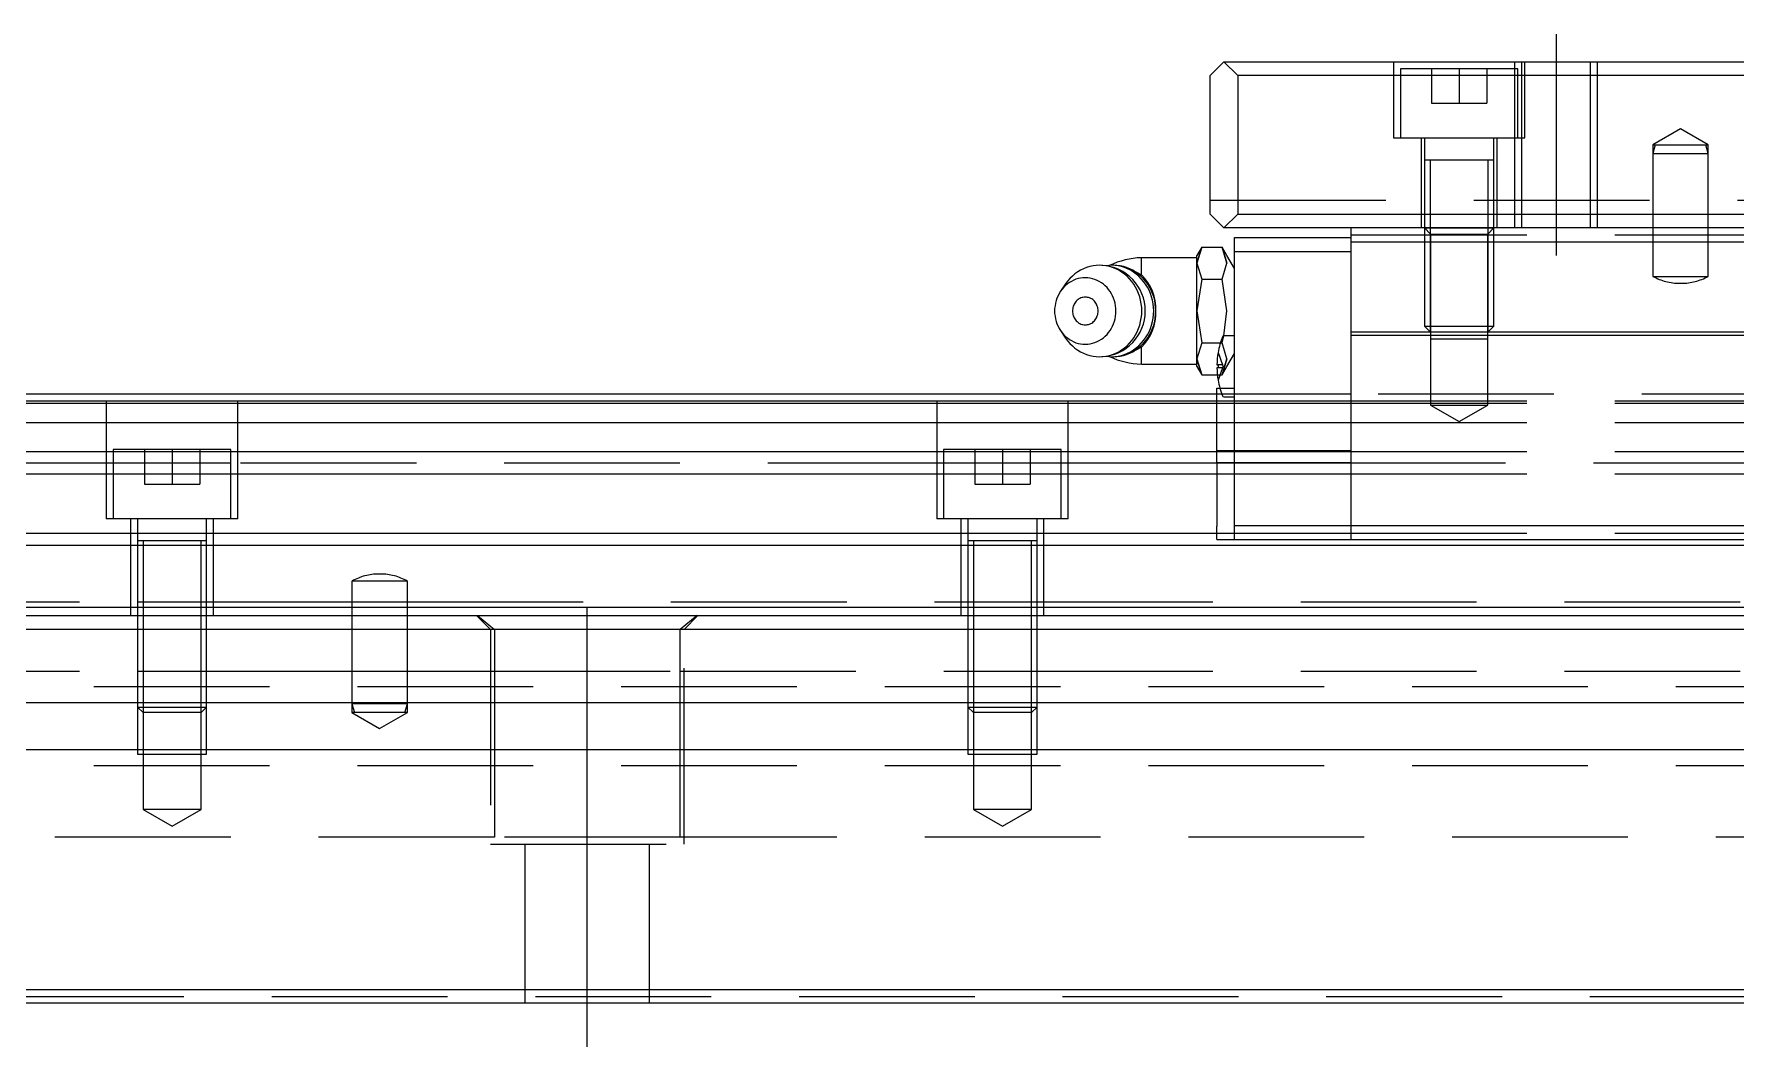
# Model space of a CAD drawing. Extents: x -10 to 1021, y -306 to 120.
# Drawn here: x 250 to 373, y -280.1 to -207 of the extents above; entities that cross this region are included whole.
import ezdxf

# ---------------------------------------------------------------- set-up
doc = ezdxf.new("R2010")
doc.units = 0
doc.linetypes.add('CENTER', pattern=[50.8, 31.75, -6.35, 6.35, -6.35])
doc.linetypes.add('DASHED', pattern=[19.05, 12.7, -6.35])
doc.layers.get('0').update_dxf_attribs({"linetype": 'CONTINUOUS'})
doc.layers.add('CENTER', color=1, linetype='CENTER')

msp = doc.modelspace()

# ---------------------------------------------------------------- linework, layer by layer
at = {"color": 7, "linetype": 'CONTINUOUS'}
for p, q in [((336, -208.97), (335, -209.97)), ((337, -209.97), (336, -208.97)), ((336, -208.97), (484, -208.97)), ((335, -219.97), (335, -209.97)), ((483, -209.97), (337, -209.97)), ((337, -209.97), (337, -219.97)), ((335, -219.97), (336, -220.97)), ((336, -220.97), (337, -219.97)), ((337, -219.97), (483, -219.97)), ((484, -220.97), (336, -220.97)), ((345.2, -221.97), (345.2, -220.97)), ((334.4, -222.35), (334.04, -222.97)), ((334.4, -222.35), (334.04, -223.51)), ((334.4, -222.35), (334.4, -222.35)), ((334.4, -222.35), (335.87, -222.35)), ((336.22, -222.97), (335.87, -222.35)), ((336.22, -223.51), (335.87, -222.35)), ((336.77, -221.67), (345.2, -221.67)), ((336.77, -222.67), (336.77, -221.67)), ((345.2, -228.47), (345.2, -221.97)), ((345.2, -221.97), (392.8, -221.97)), ((326.31, -223.76), (326.08, -223.83)), ((326.55, -223.71), (326.31, -223.76)), ((326.78, -223.68), (326.55, -223.71)), ((327.02, -223.67), (326.78, -223.68)), ((327.26, -223.68), (327.02, -223.67)), ((327.5, -223.71), (327.26, -223.68)), ((327.88, -223.67), (327.47, -223.7)), ((327.73, -223.76), (327.5, -223.71)), ((327.96, -223.83), (327.73, -223.76)), ((328.12, -223.68), (327.88, -223.67)), ((328.03, -223.67), (327.88, -223.67)), ((328.27, -223.68), (328.03, -223.67)), ((328.36, -223.71), (328.12, -223.68)), ((328.51, -223.71), (328.27, -223.68)), ((328.59, -223.76), (328.36, -223.71)), ((328.74, -223.76), (328.51, -223.71)), ((328.82, -223.83), (328.59, -223.76)), ((328.97, -223.83), (328.74, -223.76)), ((334.04, -223.12), (330.04, -223.12)), ((330.04, -224.36), (330.04, -223.12)), ((334.04, -223.51), (334.04, -222.97)), ((334.04, -226.97), (334.04, -223.51)), ((334.04, -223.51), (334.4, -224.66)), ((335.87, -224.66), (336.22, -223.51)), ((336.77, -223.91), (336.22, -222.97)), ((336.77, -222.67), (345.2, -222.67)), ((336.77, -242.47), (336.77, -222.67)), ((324.56, -225.01), (324.2, -225.55)), ((324.71, -224.81), (324.56, -225.01)), ((324.69, -225.02), (324.56, -225.13)), ((324.84, -224.92), (324.69, -225.02)), ((324.88, -224.62), (324.71, -224.81)), ((324.99, -224.83), (324.84, -224.92)), ((325.05, -224.45), (324.88, -224.62)), ((325.15, -224.75), (324.99, -224.83)), ((325.24, -224.29), (325.05, -224.45)), ((325.31, -224.68), (325.15, -224.75)), ((325.44, -224.15), (325.24, -224.29)), ((325.48, -224.63), (325.31, -224.68)), ((325.64, -224.02), (325.44, -224.15)), ((325.65, -224.6), (325.48, -224.63)), ((325.86, -223.92), (325.64, -224.02)), ((325.82, -224.58), (325.65, -224.6)), ((326, -224.57), (325.82, -224.58)), ((326.08, -223.83), (325.86, -223.92)), ((326.17, -224.58), (326, -224.57)), ((326.34, -224.6), (326.17, -224.58)), ((326.51, -224.64), (326.34, -224.6)), ((326.68, -224.69), (326.51, -224.64)), ((326.84, -224.76), (326.68, -224.69)), ((327, -224.84), (326.84, -224.76)), ((327.15, -224.93), (327, -224.84)), ((327.29, -225.03), (327.15, -224.93)), ((327.43, -225.15), (327.29, -225.03)), ((328.19, -223.92), (327.96, -223.83)), ((328.4, -224.03), (328.19, -223.92)), ((328.61, -224.16), (328.4, -224.03)), ((328.81, -224.3), (328.61, -224.16)), ((329, -224.46), (328.81, -224.3)), ((329.04, -223.92), (328.82, -223.83)), ((329.2, -223.92), (328.97, -223.83)), ((329.17, -224.64), (329, -224.46)), ((329.26, -224.03), (329.04, -223.92)), ((329.34, -224.83), (329.17, -224.64)), ((329.42, -224.03), (329.2, -223.92)), ((329.47, -224.16), (329.26, -224.03)), ((329.28, -223.96), (330.04, -224.36)), ((329.49, -225.03), (329.34, -224.83)), ((329.62, -224.16), (329.42, -224.03)), ((329.67, -224.3), (329.47, -224.16)), ((329.62, -225.25), (329.49, -225.03)), ((329.82, -224.3), (329.62, -224.16)), ((329.86, -224.46), (329.67, -224.3)), ((330.01, -224.46), (329.82, -224.3)), ((330.03, -224.64), (329.86, -224.46)), ((330.19, -224.64), (330.01, -224.46)), ((330.2, -224.83), (330.03, -224.64)), ((330.35, -224.83), (330.19, -224.64)), ((330.34, -225.03), (330.2, -224.83)), ((330.48, -225.25), (330.34, -225.03)), ((330.5, -225.03), (330.35, -224.83)), ((330.63, -225.25), (330.5, -225.03)), ((334.4, -224.66), (334.04, -226.97)), ((334.4, -224.66), (335.87, -224.66)), ((336.22, -226.97), (335.87, -224.66)), ((323.88, -226.22), (323.83, -226.4)), ((323.94, -226.04), (323.88, -226.22)), ((324.02, -225.87), (323.94, -226.04)), ((324.1, -225.7), (324.02, -225.87)), ((324.2, -225.55), (324.1, -225.7)), ((324.31, -225.4), (324.2, -225.55)), ((324.43, -225.26), (324.31, -225.4)), ((324.56, -225.13), (324.43, -225.26)), ((325.33, -226.26), (325.28, -226.33)), ((325.39, -226.2), (325.33, -226.26)), ((325.46, -226.15), (325.39, -226.2)), ((325.52, -226.1), (325.46, -226.15)), ((325.59, -226.06), (325.52, -226.1)), ((325.67, -226.03), (325.59, -226.06)), ((325.75, -226), (325.67, -226.03)), ((325.82, -225.99), (325.75, -226)), ((325.9, -225.97), (325.82, -225.99)), ((325.99, -225.97), (325.9, -225.97)), ((326.07, -225.97), (325.99, -225.97)), ((326.15, -225.99), (326.07, -225.97)), ((326.22, -226), (326.15, -225.99)), ((326.3, -226.03), (326.22, -226)), ((326.38, -226.06), (326.3, -226.03)), ((326.45, -226.1), (326.38, -226.06)), ((326.52, -226.15), (326.45, -226.1)), ((326.58, -226.2), (326.52, -226.15)), ((326.64, -226.26), (326.58, -226.2)), ((326.69, -226.33), (326.64, -226.26)), ((327.56, -225.28), (327.43, -225.15)), ((327.67, -225.42), (327.56, -225.28)), ((327.78, -225.56), (327.67, -225.42)), ((327.88, -225.72), (327.78, -225.56)), ((327.96, -225.88), (327.88, -225.72)), ((328.03, -226.05), (327.96, -225.88)), ((328.09, -226.23), (328.03, -226.05)), ((328.14, -226.41), (328.09, -226.23)), ((329.74, -225.47), (329.62, -225.25)), ((329.84, -225.71), (329.74, -225.47)), ((329.92, -225.95), (329.84, -225.71)), ((329.98, -226.2), (329.92, -225.95)), ((330.03, -226.45), (329.98, -226.2)), ((330.59, -225.47), (330.48, -225.25)), ((330.69, -225.71), (330.59, -225.47)), ((330.75, -225.47), (330.63, -225.25)), ((330.78, -225.95), (330.69, -225.71)), ((330.85, -225.71), (330.75, -225.47)), ((330.84, -226.2), (330.78, -225.95)), ((330.89, -226.45), (330.84, -226.2)), ((330.93, -225.95), (330.85, -225.71)), ((331, -226.2), (330.93, -225.95)), ((331.04, -226.45), (331, -226.2)), ((323.8, -226.59), (323.77, -226.78)), ((323.77, -226.78), (323.77, -226.97)), ((323.77, -226.97), (323.77, -227.16)), ((323.77, -227.16), (323.8, -227.35)), ((323.83, -226.4), (323.8, -226.59)), ((323.8, -227.35), (323.83, -227.54)), ((325.08, -226.8), (325.06, -226.88)), ((325.06, -226.88), (325.06, -226.97)), ((325.06, -226.97), (325.06, -227.06)), ((325.06, -227.06), (325.08, -227.14)), ((325.09, -226.71), (325.08, -226.8)), ((325.08, -227.14), (325.09, -227.23)), ((325.12, -226.63), (325.09, -226.71)), ((325.09, -227.23), (325.12, -227.31)), ((325.15, -226.55), (325.12, -226.63)), ((325.12, -227.31), (325.15, -227.39)), ((325.19, -226.47), (325.15, -226.55)), ((325.15, -227.39), (325.19, -227.47)), ((325.23, -226.4), (325.19, -226.47)), ((325.19, -227.47), (325.23, -227.54)), ((325.28, -226.33), (325.23, -226.4)), ((326.74, -226.4), (326.69, -226.33)), ((326.79, -226.47), (326.74, -226.4)), ((326.74, -227.54), (326.79, -227.47)), ((326.82, -226.55), (326.79, -226.47)), ((326.79, -227.47), (326.82, -227.39)), ((326.85, -226.63), (326.82, -226.55)), ((326.82, -227.39), (326.85, -227.31)), ((326.88, -226.71), (326.85, -226.63)), ((326.85, -227.31), (326.88, -227.23)), ((326.9, -226.8), (326.88, -226.71)), ((326.88, -227.23), (326.9, -227.14)), ((326.91, -226.88), (326.9, -226.8)), ((326.9, -227.14), (326.91, -227.06)), ((326.91, -226.97), (326.91, -226.88)), ((326.91, -227.06), (326.91, -226.97)), ((328.18, -226.6), (328.14, -226.41)), ((328.14, -227.53), (328.18, -227.34)), ((328.2, -226.78), (328.18, -226.6)), ((328.18, -227.34), (328.2, -227.16)), ((328.2, -226.97), (328.2, -226.78)), ((328.2, -227.16), (328.2, -226.97)), ((329.98, -227.74), (330.03, -227.49)), ((330.06, -226.71), (330.03, -226.45)), ((330.03, -227.49), (330.06, -227.23)), ((330.07, -226.97), (330.06, -226.71)), ((330.06, -227.23), (330.07, -226.97)), ((330.84, -227.74), (330.89, -227.49)), ((330.92, -226.71), (330.89, -226.45)), ((330.89, -227.49), (330.92, -227.23)), ((330.93, -226.97), (330.92, -226.71)), ((330.92, -227.23), (330.93, -226.97)), ((331, -227.74), (331.04, -227.49)), ((331.07, -226.71), (331.04, -226.45)), ((331.04, -227.49), (331.07, -227.23)), ((331.08, -226.97), (331.07, -226.71)), ((331.07, -227.23), (331.08, -226.97)), ((334.04, -230.43), (334.04, -226.97)), ((334.04, -226.97), (334.4, -229.28)), ((336, -228.77), (336.22, -226.97)), ((323.83, -227.54), (323.88, -227.72)), ((323.88, -227.72), (323.94, -227.9)), ((323.94, -227.9), (324.02, -228.07)), ((324.02, -228.07), (324.1, -228.24)), ((324.1, -228.24), (324.2, -228.39)), ((324.2, -228.39), (324.31, -228.54)), ((324.2, -228.39), (324.56, -228.93)), ((324.31, -228.54), (324.43, -228.68)), ((324.43, -228.68), (324.56, -228.81)), ((325.23, -227.54), (325.28, -227.61)), ((325.28, -227.61), (325.33, -227.68)), ((325.33, -227.68), (325.39, -227.74)), ((325.39, -227.74), (325.46, -227.79)), ((325.46, -227.79), (325.52, -227.84)), ((325.52, -227.84), (325.59, -227.88)), ((325.59, -227.88), (325.67, -227.91)), ((325.67, -227.91), (325.75, -227.94)), ((325.75, -227.94), (325.82, -227.95)), ((325.82, -227.95), (325.9, -227.97)), ((325.9, -227.97), (325.99, -227.97)), ((325.99, -227.97), (326.07, -227.97)), ((326.07, -227.97), (326.15, -227.95)), ((326.15, -227.95), (326.22, -227.94)), ((326.22, -227.94), (326.3, -227.91)), ((326.3, -227.91), (326.38, -227.88)), ((326.38, -227.88), (326.45, -227.84)), ((326.45, -227.84), (326.52, -227.79)), ((326.52, -227.79), (326.58, -227.74)), ((326.58, -227.74), (326.64, -227.68)), ((326.64, -227.68), (326.69, -227.61)), ((326.69, -227.61), (326.74, -227.54)), ((327.43, -228.79), (327.56, -228.66)), ((327.56, -228.66), (327.67, -228.52)), ((327.67, -228.52), (327.78, -228.38)), ((327.78, -228.38), (327.88, -228.22)), ((327.88, -228.22), (327.96, -228.06)), ((327.96, -228.06), (328.03, -227.89)), ((328.03, -227.89), (328.09, -227.71)), ((328.09, -227.71), (328.14, -227.53)), ((329.49, -228.91), (329.62, -228.69)), ((329.62, -228.69), (329.74, -228.47)), ((329.74, -228.47), (329.84, -228.23)), ((329.84, -228.23), (329.92, -227.99)), ((329.92, -227.99), (329.98, -227.74)), ((330.34, -228.91), (330.48, -228.69)), ((330.48, -228.69), (330.59, -228.47)), ((330.5, -228.91), (330.63, -228.69)), ((330.59, -228.47), (330.69, -228.23)), ((330.63, -228.69), (330.75, -228.47)), ((330.69, -228.23), (330.78, -227.99)), ((330.75, -228.47), (330.85, -228.23)), ((330.78, -227.99), (330.84, -227.74)), ((330.85, -228.23), (330.93, -227.99)), ((330.93, -227.99), (331, -227.74)), ((345.2, -228.47), (392.8, -228.47)), ((345.2, -228.72), (345.2, -228.47)), ((345.2, -242.47), (345.2, -228.72)), ((345.2, -228.72), (392.8, -228.72)), ((324.56, -228.81), (324.69, -228.92)), ((324.56, -228.93), (324.71, -229.13)), ((324.69, -228.92), (324.84, -229.02)), ((324.71, -229.13), (324.88, -229.32)), ((324.84, -229.02), (324.99, -229.11)), ((324.88, -229.32), (325.05, -229.49)), ((324.99, -229.11), (325.15, -229.19)), ((325.05, -229.49), (325.24, -229.65)), ((325.15, -229.19), (325.31, -229.26)), ((325.24, -229.65), (325.44, -229.79)), ((325.31, -229.26), (325.48, -229.31)), ((325.44, -229.79), (325.64, -229.92)), ((325.48, -229.31), (325.65, -229.34)), ((325.64, -229.92), (325.86, -230.02)), ((325.65, -229.34), (325.82, -229.36)), ((325.82, -229.36), (326, -229.37)), ((326, -229.37), (326.17, -229.36)), ((326.17, -229.36), (326.34, -229.34)), ((326.34, -229.34), (326.51, -229.3)), ((326.51, -229.3), (326.68, -229.25)), ((326.68, -229.25), (326.84, -229.18)), ((326.84, -229.18), (327, -229.1)), ((327, -229.1), (327.15, -229.01)), ((327.15, -229.01), (327.29, -228.91)), ((327.29, -228.91), (327.43, -228.79)), ((328.19, -230.02), (328.4, -229.91)), ((328.4, -229.91), (328.61, -229.78)), ((328.61, -229.78), (328.81, -229.64)), ((328.81, -229.64), (329, -229.48)), ((329, -229.48), (329.17, -229.3)), ((329.04, -230.02), (329.26, -229.91)), ((329.17, -229.3), (329.34, -229.11)), ((329.2, -230.02), (329.42, -229.91)), ((329.26, -229.91), (329.47, -229.78)), ((330.04, -229.58), (329.28, -229.98)), ((329.34, -229.11), (329.49, -228.91)), ((329.42, -229.91), (329.62, -229.78)), ((329.47, -229.78), (329.67, -229.64)), ((329.62, -229.78), (329.82, -229.64)), ((329.67, -229.64), (329.86, -229.48)), ((329.82, -229.64), (330.01, -229.48)), ((329.86, -229.48), (330.03, -229.3)), ((330.01, -229.48), (330.19, -229.3)), ((330.03, -229.3), (330.2, -229.11)), ((330.04, -230.82), (330.04, -229.58)), ((330.19, -229.3), (330.35, -229.11)), ((330.2, -229.11), (330.34, -228.91)), ((330.35, -229.11), (330.5, -228.91)), ((334.4, -229.28), (334.04, -230.43)), ((334.4, -229.28), (335.74, -229.28)), ((336.77, -228.77), (335.99, -228.77)), ((325.86, -230.02), (326.08, -230.11)), ((326.08, -230.11), (326.31, -230.18)), ((326.31, -230.18), (326.55, -230.23)), ((326.55, -230.23), (326.78, -230.26)), ((326.78, -230.26), (327.02, -230.27)), ((327.02, -230.27), (327.26, -230.26)), ((327.26, -230.26), (327.5, -230.23)), ((327.47, -230.24), (327.88, -230.27)), ((327.5, -230.23), (327.73, -230.18)), ((327.73, -230.18), (327.96, -230.11)), ((327.88, -230.27), (328.12, -230.26)), ((327.88, -230.27), (328.03, -230.27)), ((327.96, -230.11), (328.19, -230.02)), ((328.03, -230.27), (328.27, -230.26)), ((328.12, -230.26), (328.36, -230.23)), ((328.27, -230.26), (328.51, -230.23)), ((328.36, -230.23), (328.59, -230.18)), ((328.51, -230.23), (328.74, -230.18)), ((328.59, -230.18), (328.82, -230.11)), ((328.74, -230.18), (328.97, -230.11)), ((328.82, -230.11), (329.04, -230.02)), ((328.97, -230.11), (329.2, -230.02)), ((330.04, -230.82), (334.04, -230.82)), ((334.04, -230.97), (334.04, -230.43)), ((334.04, -230.43), (334.4, -231.59)), ((334.04, -230.97), (334.4, -231.59)), ((335.5, -230.87), (335.58, -230.87)), ((335.58, -231.07), (335.5, -231.07)), ((335.58, -230.87), (335.58, -231.07)), ((334.4, -231.59), (334.4, -231.59)), ((334.4, -231.59), (335.53, -231.59)), ((0, -233.47), (335.5, -233.47)), ((0, -233.63), (335.5, -233.63)), ((335.5, -232.97), (28, -232.97)), ((335.5, -232.54), (335.71, -232.54)), ((335.5, -235.14), (335.5, -232.54)), ((335.99, -233.17), (336.77, -233.17)), ((0, -235.03), (335.5, -235.03)), ((335.5, -237.05), (335.5, -235.14)), ((0, -237.11), (335.5, -237.11)), ((335.5, -237.9), (335.5, -237.05)), ((335.5, -237.05), (336.77, -237.05)), ((335.5, -237.9), (335.5, -242.51)), ((335.5, -237.9), (336.77, -237.9)), ((0, -238.73), (335.5, -238.73)), ((0, -243.02), (335.5, -243.02)), ((335.5, -243.47), (335.5, -242.51)), ((335.5, -243.47), (336.77, -243.47)), ((336.77, -242.47), (345.2, -242.47)), ((336.77, -243.47), (336.77, -242.47)), ((336.77, -243.47), (345.2, -243.47)), ((345.2, -243.47), (345.2, -242.47)), ((345.2, -242.47), (392.8, -242.47)), ((345.2, -243.47), (392.8, -243.47)), ((0, -243.87), (820, -243.87)), ((262.5, -243.57), (257.5, -243.57)), ((322.5, -243.57), (317.5, -243.57)), ((0, -248.37), (820, -248.37)), ((1, -248.97), (819, -248.97)), ((818, -249.97), (2, -249.97)), ((818, -255.27), (2, -255.27)), ((818, -258.67), (2, -258.67)), ((2, -275.97), (818, -275.97)), ((819, -276.97), (1, -276.97))]:
    msp.add_line(p, q, dxfattribs=at)
at = {"color": 3, "linetype": 'DASHED'}
for p, q in [((348.25, -208.97), (348.25, -214.47)), ((357, -208.97), (357, -209.47)), ((357.5, -208.97), (357.5, -220.97)), ((357.75, -214.47), (357.75, -208.97)), ((362.5, -220.97), (362.5, -208.97)), ((363, -220.97), (363, -208.97)), ((348.75, -209.47), (348.75, -214.47)), ((357.25, -209.47), (348.75, -209.47)), ((351, -209.47), (351, -211.97)), ((353, -209.47), (353, -211.97)), ((355, -209.47), (355, -211.97)), ((357, -209.47), (357, -214.47)), ((357.25, -214.47), (357.25, -209.47)), ((351, -211.97), (353, -211.97)), ((353, -211.97), (355, -211.97)), ((369, -213.82), (367, -214.97)), ((371, -214.97), (369, -213.82)), ((348.25, -214.47), (357.75, -214.47)), ((350.25, -214.47), (350.25, -220.97)), ((350.5, -214.47), (350.5, -216.07)), ((355.5, -216.07), (355.5, -214.47)), ((355.75, -220.97), (355.75, -214.47)), ((357, -214.47), (357, -220.97)), ((367, -214.97), (367, -215.6)), ((367.17, -214.97), (367, -215.6)), ((367, -214.97), (369, -214.97)), ((369, -214.97), (371, -214.97)), ((371, -215.6), (370.83, -214.97)), ((371, -215.6), (371, -214.97)), ((350.5, -216.07), (350.5, -220.97)), ((350.5, -216.07), (350.5, -216.07)), ((350.5, -216.07), (350.5, -216.08)), ((355.5, -216.07), (350.5, -216.07)), ((355.5, -216.07), (350.5, -216.07)), ((355.5, -216.07), (350.5, -216.07)), ((355.5, -216.07), (350.5, -216.07)), ((350.9, -216.07), (350.9, -220.97)), ((355.1, -220.97), (355.1, -216.07)), ((355.5, -216.07), (355.5, -216.07)), ((355.5, -220.97), (355.5, -216.07)), ((355.5, -216.08), (355.5, -216.07)), ((367, -215.6), (367, -220.97)), ((367, -215.6), (371, -215.6)), ((371, -220.97), (371, -215.6)), ((335, -218.97), (485, -218.97)), ((350.5, -220.97), (350.94, -221.41)), ((350.5, -220.97), (350.5, -228.07)), ((350.5, -220.97), (355.5, -220.97)), ((350.9, -220.97), (350.9, -228.47)), ((355.06, -221.41), (355.5, -220.97)), ((355.1, -228.47), (355.1, -220.97)), ((355.5, -228.07), (355.5, -220.97)), ((367, -220.97), (367, -224.47)), ((371, -224.47), (371, -220.97)), ((334.04, -223.51), (334.4, -222.35)), ((335.87, -222.35), (336.22, -223.51)), ((345.2, -221.47), (392.8, -221.47)), ((350.94, -221.41), (350.94, -228.97)), ((350.94, -221.41), (355.06, -221.41)), ((355.06, -228.97), (355.06, -221.41)), ((367, -224.47), (371, -224.47)), ((368.94, -224.97), (369.06, -224.97)), ((350.5, -228.07), (350.9, -228.47)), ((350.5, -228.07), (355.5, -228.07)), ((355.1, -228.47), (355.5, -228.07)), ((335.74, -229.28), (335.87, -229.28)), ((335.87, -229.28), (336, -228.77)), ((336.22, -230.43), (335.87, -229.28)), ((350.93, -228.97), (350.93, -233.77)), ((350.93, -228.97), (355.07, -228.97)), ((355.07, -233.77), (355.07, -228.97)), ((334.4, -231.59), (334.04, -230.43)), ((335.58, -229.97), (335.9, -230.87)), ((335.9, -230.87), (335.58, -230.87)), ((335.9, -231.07), (335.58, -231.97)), ((335.9, -231.07), (335.58, -231.07)), ((336.22, -230.43), (335.87, -231.59)), ((335.87, -231.59), (336.22, -230.43)), ((335.87, -231.59), (336.22, -230.97)), ((335.9, -230.87), (335.94, -230.97)), ((335.9, -231.07), (335.94, -230.97)), ((336.22, -230.97), (336.77, -230.03)), ((335.53, -231.59), (335.87, -231.59)), ((255.25, -233.47), (255.25, -241.97)), ((264.75, -241.97), (264.75, -233.47)), ((315.25, -233.47), (315.25, -241.97)), ((324.75, -241.97), (324.75, -233.47)), ((335.84, -232.97), (335.5, -232.97)), ((335.5, -233.47), (336.77, -233.47)), ((335.5, -233.63), (336.77, -233.63)), ((335.71, -232.54), (336.77, -232.54)), ((336.77, -232.97), (335.84, -232.97)), ((345.2, -232.97), (336.77, -232.97)), ((336.77, -233.47), (345.2, -233.47)), ((336.77, -233.63), (345.2, -233.63)), ((378.9, -232.97), (345.2, -232.97)), ((345.2, -233.47), (392.8, -233.47)), ((345.2, -233.63), (392.8, -233.63)), ((350.93, -233.77), (353, -234.96)), ((350.93, -233.77), (355.07, -233.77)), ((353, -234.96), (355.07, -233.77)), ((335.5, -235.03), (336.77, -235.03)), ((336.77, -235.03), (345.2, -235.03)), ((345.2, -235.03), (392.8, -235.03)), ((255.75, -236.97), (255.75, -241.97)), ((264.25, -236.97), (255.75, -236.97)), ((258, -236.97), (258, -239.47)), ((260, -236.97), (260, -239.47)), ((262, -236.97), (262, -239.47)), ((264.25, -241.97), (264.25, -236.97)), ((315.75, -236.97), (315.75, -241.97)), ((324.25, -236.97), (315.75, -236.97)), ((318, -236.97), (318, -239.47)), ((320, -236.97), (320, -239.47)), ((322, -236.97), (322, -239.47)), ((324.25, -241.97), (324.25, -236.97)), ((335.5, -237.11), (336.77, -237.11)), ((336.77, -237.05), (345.2, -237.05)), ((336.77, -237.11), (345.2, -237.11)), ((345.2, -237.11), (392.8, -237.11)), ((255.75, -237.97), (204.25, -237.97)), ((264.25, -237.97), (255.75, -237.97)), ((315.75, -237.97), (264.25, -237.97)), ((324.25, -237.97), (315.75, -237.97)), ((335.5, -237.97), (324.25, -237.97)), ((336.77, -237.97), (335.5, -237.97)), ((336.77, -237.9), (345.2, -237.9)), ((345.2, -237.97), (336.77, -237.97)), ((413.5, -237.97), (345.2, -237.97)), ((258, -239.47), (260, -239.47)), ((260, -239.47), (262, -239.47)), ((318, -239.47), (320, -239.47)), ((320, -239.47), (322, -239.47)), ((335.5, -238.73), (336.77, -238.73)), ((336.77, -238.73), (345.2, -238.73)), ((345.2, -238.73), (392.8, -238.73)), ((264.75, -241.97), (255.25, -241.97)), ((257, -241.97), (257, -248.97)), ((257.5, -241.97), (257.5, -243.57)), ((262.5, -243.57), (262.5, -241.97)), ((263, -248.97), (263, -241.97)), ((324.75, -241.97), (315.25, -241.97)), ((317, -241.97), (317, -248.97)), ((317.5, -241.97), (317.5, -243.57)), ((322.5, -243.57), (322.5, -241.97)), ((323, -248.97), (323, -241.97)), ((335.5, -243.02), (336.77, -243.02)), ((336.77, -243.02), (345.2, -243.02)), ((345.2, -243.02), (392.8, -243.02)), ((257.5, -243.56), (257.5, -243.57)), ((257.5, -243.57), (257.5, -243.57)), ((257.5, -243.57), (257.5, -248.97)), ((262.5, -243.57), (257.5, -243.57)), ((257.9, -243.57), (257.9, -248.97)), ((262.1, -248.97), (262.1, -243.57)), ((262.5, -243.57), (262.5, -243.56)), ((262.5, -243.57), (262.5, -243.57)), ((262.5, -248.97), (262.5, -243.57)), ((317.5, -243.56), (317.5, -243.57)), ((317.5, -243.57), (317.5, -248.97)), ((317.5, -243.57), (317.5, -243.57)), ((322.5, -243.57), (317.5, -243.57)), ((317.9, -243.57), (317.9, -248.97)), ((322.1, -248.97), (322.1, -243.57)), ((322.5, -243.57), (322.5, -243.56)), ((322.5, -248.97), (322.5, -243.57)), ((322.5, -243.57), (322.5, -243.57)), ((273, -246.47), (273, -248.97)), ((277, -246.47), (273, -246.47)), ((275.06, -245.97), (274.94, -245.97)), ((277, -248.97), (277, -246.47)), ((202.5, -247.97), (257.5, -247.97)), ((257.5, -247.97), (257.9, -247.97)), ((257.9, -247.97), (262.1, -247.97)), ((262.1, -247.97), (262.5, -247.97)), ((262.5, -247.97), (273, -247.97)), ((273, -247.97), (277, -247.97)), ((277, -247.97), (317.5, -247.97)), ((317.5, -247.97), (317.9, -247.97)), ((317.9, -247.97), (322.1, -247.97)), ((322.1, -247.97), (322.5, -247.97)), ((322.5, -247.97), (375, -247.97)), ((257.5, -248.97), (257.5, -255.27)), ((257.5, -248.97), (257.5, -255.27)), ((257.9, -248.97), (257.9, -255.27)), ((262.1, -255.27), (262.1, -248.97)), ((262.5, -255.27), (262.5, -248.97)), ((262.5, -255.27), (262.5, -248.97)), ((273, -248.97), (273, -255.27)), ((277, -255.27), (277, -248.97)), ((282, -248.97), (283, -249.97)), ((282.06, -248.97), (283.29, -249.97)), ((297.94, -248.97), (296.71, -249.97)), ((297, -249.97), (298, -248.97)), ((317.5, -248.97), (317.5, -255.27)), ((317.5, -248.97), (317.5, -255.27)), ((317.9, -248.97), (317.9, -255.27)), ((322.1, -255.27), (322.1, -248.97)), ((322.5, -255.27), (322.5, -248.97)), ((322.5, -255.27), (322.5, -248.97)), ((283, -249.97), (283, -265.47)), ((283.29, -249.97), (283.29, -255.27)), ((296.71, -255.27), (296.71, -249.97)), ((297, -265.47), (297, -249.97)), ((202.5, -252.97), (257.5, -252.97)), ((257.5, -252.97), (257.9, -252.97)), ((257.9, -252.97), (262.1, -252.97)), ((262.1, -252.97), (262.5, -252.97)), ((262.5, -252.97), (273, -252.97)), ((273, -252.97), (277, -252.97)), ((277, -252.97), (283.29, -252.97)), ((283.29, -252.97), (296.71, -252.97)), ((296.71, -252.97), (317.5, -252.97)), ((317.5, -252.97), (317.9, -252.97)), ((317.9, -252.97), (322.1, -252.97)), ((322.1, -252.97), (322.5, -252.97)), ((322.5, -252.97), (375, -252.97)), ((819.5, -254.12), (0.5, -254.12)), ((257.5, -255.27), (257.5, -255.57)), ((257.5, -255.27), (257.5, -255.57)), ((257.5, -255.57), (257.9, -255.97)), ((257.5, -255.57), (257.5, -258.67)), ((257.5, -255.57), (262.5, -255.57)), ((257.9, -255.27), (257.9, -255.97)), ((262.1, -255.97), (262.1, -255.27)), ((262.1, -255.97), (262.5, -255.57)), ((262.5, -255.57), (262.5, -255.27)), ((262.5, -255.57), (262.5, -255.27)), ((262.5, -258.67), (262.5, -255.57)), ((273, -255.27), (273, -255.34)), ((273, -255.34), (273, -255.97)), ((273, -255.34), (273.17, -255.97)), ((277, -255.34), (273, -255.34)), ((276.83, -255.97), (277, -255.34)), ((277, -255.34), (277, -255.27)), ((277, -255.97), (277, -255.34)), ((283.29, -255.27), (283.29, -258.67)), ((296.71, -258.67), (296.71, -255.27)), ((317.5, -255.27), (317.5, -255.57)), ((317.5, -255.27), (317.5, -255.57)), ((317.5, -255.57), (317.9, -255.97)), ((317.5, -255.57), (317.5, -258.67)), ((317.5, -255.57), (322.5, -255.57)), ((317.9, -255.27), (317.9, -255.97)), ((322.1, -255.97), (322.1, -255.27)), ((322.1, -255.97), (322.5, -255.57)), ((322.5, -255.57), (322.5, -255.27)), ((322.5, -255.57), (322.5, -255.27)), ((322.5, -258.67), (322.5, -255.57)), ((257.9, -255.97), (257.9, -258.97)), ((262.1, -255.97), (257.9, -255.97)), ((262.1, -258.97), (262.1, -255.97)), ((273, -255.97), (275, -257.12)), ((277, -255.97), (273, -255.97)), ((275, -257.12), (277, -255.97)), ((317.9, -255.97), (317.9, -258.97)), ((322.1, -255.97), (317.9, -255.97)), ((322.1, -258.97), (322.1, -255.97)), ((257.5, -258.67), (257.5, -258.97)), ((257.5, -258.97), (262.5, -258.97)), ((257.9, -258.97), (257.9, -262.97)), ((262.1, -262.97), (262.1, -258.97)), ((262.5, -258.97), (262.5, -258.67)), ((283.29, -258.67), (283.29, -264.97)), ((296.71, -264.97), (296.71, -258.67)), ((317.5, -258.67), (317.5, -258.97)), ((317.5, -258.97), (322.5, -258.97)), ((317.9, -258.97), (317.9, -262.97)), ((322.1, -262.97), (322.1, -258.97)), ((322.5, -258.97), (322.5, -258.67)), ((819.5, -259.82), (0.5, -259.82)), ((257.9, -262.97), (260, -264.18)), ((262.1, -262.97), (257.9, -262.97)), ((260, -264.18), (262.1, -262.97)), ((317.9, -262.97), (320, -264.18)), ((322.1, -262.97), (317.9, -262.97)), ((320, -264.18), (322.1, -262.97)), ((283.29, -264.97), (176.71, -264.97)), ((283, -265.47), (297, -265.47)), ((296.71, -264.97), (283.29, -264.97)), ((285.5, -265.47), (285.5, -276.97)), ((294.5, -276.97), (294.5, -265.47)), ((403.29, -264.97), (296.71, -264.97)), ((0.5, -276.47), (819.5, -276.47))]:
    msp.add_line(p, q, dxfattribs=at)
at = {"color": 7, "linetype": 'CONTINUOUS'}
for centre, radius, start, end in [((327.02, -226.97), 3.3, 360, 87.0626), ((330.27, -229.12), 6, 92.1786, 114.894), ((327.67, -226.81), 3.42, 357.3063, 45.9424), ((327.02, -226.97), 3.3, 272.9134, 0), ((327.63, -227.11), 3.46, 314.3565, 2.2964), ((341.5, -230.97), 6, 159.1494, 170.4059), ((335.99, -228.87), 0.1, 90, 159.1494), ((330.27, -224.82), 6, 245.106, 267.8214), ((341.5, -230.97), 6, 170.4203, 179.0449), ((341.5, -230.97), 6, 180.9551, 189.5797), ((341.5, -230.97), 6, 189.5941, 200.8506), ((335.99, -233.07), 0.1, 200.8506, 270)]:
    msp.add_arc(centre, radius, start, end, dxfattribs=at)
at = {"color": 3, "linetype": 'DASHED'}
for centre, start, end in [((368.94, -220.97), 241.0305, 270), ((369.06, -220.97), 270, 298.9695), ((274.94, -249.97), 90, 118.9695), ((275.06, -249.97), 61.0305, 90)]:
    msp.add_arc(centre, 4, start, end, dxfattribs=at)
at = {"layer": 'CENTER', "color": 1, "linetype": 'CENTER'}
for p, q in [((360, -206.97), (360, -222.97)), ((290, -280.12), (290, -247.32))]:
    msp.add_line(p, q, dxfattribs=at)

doc.saveas('drawing.dxf')
